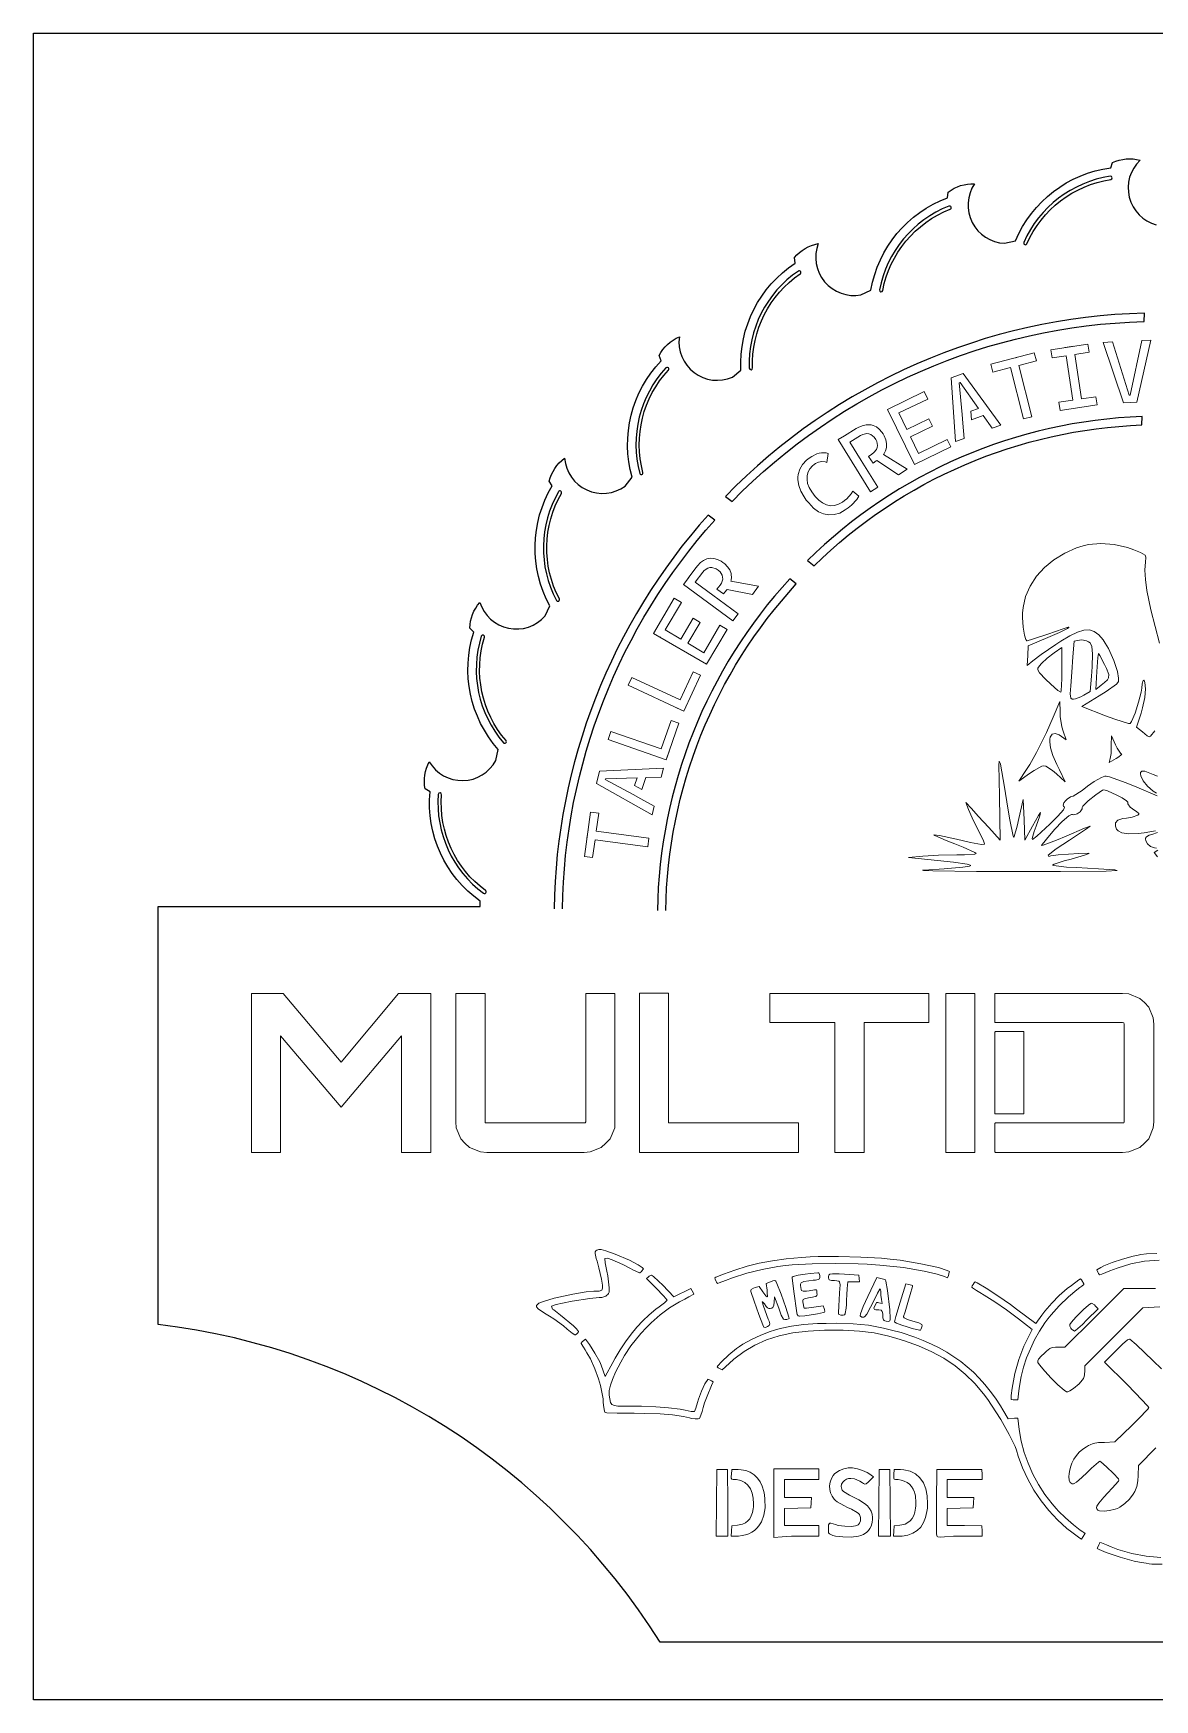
# Model space of a CAD drawing. Header units: millimetres. Extents: x 828 to 2142, y 416 to 1413.
# Drawn here: x 828 to 1498, y 416 to 1413 of the extents above; entities that cross this region are included whole.
import ezdxf

# ---------------------------------------------------------------- set-up
doc = ezdxf.new("R2010")
doc.units = ezdxf.units.MM
for name, color, linetype in [('Layer1', 7, 'Continuous'), ('Layer2', 7, 'Continuous'), ('Layer3', 7, 'Continuous'), ('Layer6', 7, 'Continuous')]:
    doc.layers.add(name, color=color, linetype=linetype)

msp = doc.modelspace()

# ---------------------------------------------------------------- linework, layer by layer
msp.add_lwpolyline([(1802.55, 450.55), (1202.55, 450.55, 0.226595), (902.55, 640.55), (902.55, 890.55), (1094.96, 890.55), (1094.96, 893.74, -0.266628), (1065.07, 958.99), (1062.17, 960.79, -0.172872), (1064.59, 977.07, 0.584171), (1104.46, 977.87), (1105.89, 984.36, -0.266628), (1091.27, 1054.63), (1088.85, 1057.02, -0.172872), (1094.82, 1072.35, 0.584171), (1133.87, 1064.26), (1136.71, 1070.27, -0.266628), (1138.09, 1142.03), (1136.26, 1144.9, -0.172872), (1145.5, 1158.53, 0.584171), (1181.77, 1141.95), (1185.88, 1147.17, -0.266628), (1203.19, 1216.82), (1202.04, 1220.03, -0.172872), (1214.08, 1231.26, 0.584171), (1245.75, 1207.03), (1250.92, 1211.2, -0.266628), (1283.3, 1275.26), (1282.9, 1278.64, -0.172872), (1297.13, 1286.91, 0.584171), (1322.62, 1256.24), (1328.58, 1259.16, -0.266628), (1374.41, 1314.4), (1374.76, 1317.79, -0.172872), (1390.48, 1322.68, 0.584171), (1408.5, 1287.11), (1414.97, 1288.63, -0.266628), (1471.94, 1332.29), (1473.04, 1335.51, -0.172872), (1489.45, 1336.78, 0.584171), (1499.1, 1298.09)], format="xyb")
for points in [[(1421.81, 1286.84, -0.258539), (1471.89, 1325.21, 1), (1471.59, 1327.19, 0.258539), (1419.98, 1287.63, 1)], [(1335.66, 1258.93, -0.258539), (1375.93, 1307.49, 1), (1375.21, 1309.35, 0.258539), (1333.69, 1259.3, 1)], [(1257.87, 1212.56, -0.258539), (1286.33, 1268.86, 1), (1285.2, 1270.52, 0.258539), (1255.87, 1212.48, 1)], [(1192.35, 1150.04, -0.258539), (1207.57, 1211.26, 1), (1206.1, 1212.62, 0.258539), (1190.41, 1149.52, 1)], [(1142.38, 1074.5, -0.258539), (1143.6, 1137.58, 1), (1141.87, 1138.58, 0.258539), (1140.61, 1073.57, 1)], [(1110.48, 989.75, -0.258539), (1097.63, 1051.51, 1), (1095.72, 1052.1, 0.258539), (1108.96, 988.44, 1)], [(1098.23, 900.01, -0.258539), (1071.96, 957.37, 1), (1069.97, 957.52, 0.258539), (1097.04, 898.4, 1)]]:
    msp.add_lwpolyline(points, format="xyb", close=True)
at = {"layer": 'Layer1'}
msp.add_lwpolyline([(827.99, 1412.68), (2142.23, 1412.68), (2142.23, 416.18), (827.99, 416.18)], close=True, dxfattribs=at)
for points in [[(1241.6, 1135.73), (1245.56, 1132.63, -0.195381), (1491.9, 1240.33), (1492.01, 1245.33, 0.195949)], [(1294.57, 1094.3, -0.186795), (1490.5, 1178.48), (1490.62, 1183.49, 0.187621), (1290.6, 1097.41)]]:
    msp.add_lwpolyline(points, format="xyb", close=True, dxfattribs=at)
for points in [[(1144.17, 889.05, -0.18047), (1235.2, 1121.55), (1231.25, 1124.63, 0.180232), (1139.17, 889.13)], [(1205.94, 888.06, -0.184071), (1283.99, 1083.39), (1280.04, 1086.48, 0.183724), (1200.94, 888.14)]]:
    msp.add_lwpolyline(points, format="xyb", dxfattribs=at)
at = {"layer": 'Layer1', "lineweight": 0}
for points in [[(1011.89, 797.4), (1011.89, 797.4), (977.25, 838.48), (958.45, 838.48), (958.45, 743.47), (975.77, 743.47), (975.77, 813.24), (1011.89, 770.44), (1048.01, 813.24), (1048.01, 743.47), (1065.58, 743.47), (1065.58, 838.48), (1046.28, 838.48)], [(1158.11, 761.78), (1158.11, 761.78), (1157.86, 761.04), (1157.12, 761.04), (1098.98, 761.04), (1097.99, 761.04), (1097.99, 761.78), (1097.99, 838.48), (1080.42, 838.48), (1080.42, 761.78), (1080.67, 758.07), (1083.39, 751.63), (1085.86, 748.91), (1088.59, 746.44), (1095.27, 743.72), (1098.98, 743.47), (1157.12, 743.47), (1160.83, 743.72), (1167.26, 746.44), (1170.23, 748.91), (1172.7, 751.63), (1175.43, 758.07), (1175.43, 761.78), (1175.43, 838.48), (1158.11, 838.48)], [(1190.27, 743.47), (1190.27, 743.47), (1285.28, 743.47), (1285.28, 761.04), (1207.59, 761.04), (1207.59, 838.72), (1190.27, 838.72)], [(1268.21, 838.48), (1268.21, 838.48), (1268.21, 821.16), (1307.05, 821.16), (1307.05, 743.47), (1324.62, 743.47), (1324.62, 821.16), (1363.21, 821.16), (1363.21, 838.48)], [(1373.36, 743.47), (1373.36, 743.47), (1390.67, 743.47), (1390.67, 838.48), (1373.36, 838.48)]]:
    msp.add_lwpolyline(points, close=True, dxfattribs=at)
for points in [[(1479.99, 761.78), (1479.99, 820.17), (1479.74, 820.91), (1479, 821.16), (1403.05, 821.16, -0.414214), (1402.55, 821.66), (1402.55, 837.98, -0.414214), (1403.05, 838.48), (1479, 838.48), (1482.71, 838.23), (1489.39, 835.51), (1492.11, 833.03), (1494.59, 830.31), (1497.31, 823.88), (1497.56, 820.17), (1497.56, 761.78), (1497.31, 758.07), (1494.59, 751.63), (1492.11, 748.91), (1489.39, 746.44), (1482.71, 743.72), (1479, 743.47), (1403.05, 743.47, -0.414214), (1402.55, 743.97), (1402.55, 760.54, -0.414214), (1403.05, 761.04), (1479, 761.04), (1479.74, 761.04)], [(1419.87, 766.54), (1403.05, 766.54, -0.414214), (1402.55, 767.04), (1402.55, 815.16, -0.414214), (1403.05, 815.66), (1419.87, 815.66)]]:
    msp.add_lwpolyline(points, format="xyb", close=True, dxfattribs=at)
at = {"layer": 'Layer2', "color": 7, "lineweight": 0}
for points in [[(1501.12, 1048.01), (1495.8, 1067.98), (1493.5, 1079.53), (1492.69, 1086.08), (1492.36, 1091.72), (1492.6, 1096.64), (1492.93, 1098.93), (1492.93, 1099.5), (1492.44, 1100.57), (1489.74, 1102.2), (1485.73, 1103.84), (1481.88, 1105.23), (1473.94, 1107.03), (1466, 1107.61), (1458.63, 1107.03), (1455.36, 1106.21), (1451.51, 1104.99), (1444.39, 1101.88), (1437.92, 1097.86), (1432.27, 1093.2), (1427.6, 1087.96), (1423.76, 1082.15), (1421.05, 1075.93), (1419.5, 1069.29), (1419.17, 1065.94), (1419.17, 1063.24), (1419.5, 1057.59), (1420.32, 1052.68), (1421.14, 1050.22), (1421.71, 1049.4), (1421.95, 1049.32), (1425.15, 1050.3), (1434.32, 1053.41), (1443.4, 1056.61), (1446.51, 1057.51), (1446.76, 1057.51), (1446.84, 1057.34), (1446.1, 1056.77), (1441.19, 1054.4), (1434.23, 1051.37), (1422.61, 1046.37), (1422.28, 1040.56), (1422.04, 1034.67), (1425.39, 1037.45), (1430.31, 1041.13), (1439.06, 1047.11), (1442.09, 1049.16), (1447.5, 1052.43), (1452, 1054.56), (1455.85, 1055.7), (1459.2, 1055.87), (1462.07, 1054.89), (1464.77, 1052.92), (1467.31, 1049.97), (1468.54, 1048.01), (1470.5, 1044.74), (1473.77, 1037.69), (1475.99, 1030.98), (1476.56, 1026.97), (1476.48, 1025.09), (1476.15, 1024.43), (1475.25, 1023.45), (1469.11, 1019.11), (1464.93, 1016.49), (1454.62, 1010.11), (1468.7, 1004.62), (1474.43, 1002.49), (1482.45, 999.96), (1483.52, 999.96), (1484.34, 1001.1), (1486.46, 1006.18), (1488.59, 1012.64), (1490.15, 1018.78), (1490.39, 1020.99), (1490.72, 1023.61), (1491.21, 1025.58), (1491.62, 1025.91), (1491.87, 1025.66), (1492.36, 1024.51), (1492.77, 1020.59), (1492.28, 1015.43), (1490.97, 1009.37), (1490.07, 1006.18), (1487.36, 997.75), (1490.8, 994.88), (1490.8, 994.88), (1493.59, 992.67), (1494.9, 992.01), (1495.63, 992.34), (1498.25, 995.62)], [(1499.64, 956.73), (1487.53, 961.89), (1481.22, 964.51), (1471.24, 968.11), (1469.19, 968.52), (1468.37, 968.44), (1466.33, 967.7), (1462.07, 965.25), (1458.06, 962.38), (1454.78, 959.92), (1449.54, 956.57), (1448.48, 956.24), (1447.82, 956.08), (1445.86, 954.77), (1444.88, 953.78), (1443.89, 952.47), (1443.4, 951.16), (1443.65, 950.43), (1443.98, 950.1), (1444.22, 949.69), (1443.65, 948.3), (1440.29, 944.45), (1435.46, 939.79), (1427.77, 932.66), (1425.07, 930.62), (1424.9, 931.11), (1426.13, 935.37), (1427.28, 938.56), (1429.49, 944.7), (1429.98, 946.66), (1428.75, 944.94), (1425.15, 938.56), (1420.56, 930.13), (1420.07, 942.32), (1419.58, 954.44), (1417.04, 943.06), (1415.98, 938.48), (1414.26, 932.34), (1413.93, 931.68), (1413.52, 932.66), (1411.64, 942.24), (1410.49, 949.36), (1408.45, 961.81), (1405.99, 975.72), (1405.25, 977.36), (1405.09, 974.99), (1405.17, 966.23), (1405.42, 956.24), (1405.91, 930.13), (1398.95, 937.82), (1392.73, 944.53), (1388.64, 949.04), (1385.28, 952.64), (1386.92, 948.55), (1389.13, 943.63), (1392.57, 936.59), (1395.68, 930.29), (1396.5, 928.08), (1396.41, 927.75), (1394.61, 927.59), (1388.06, 928.73), (1379.63, 930.7), (1369.48, 932.99), (1366.21, 933.4), (1366.78, 932.99), (1373.49, 930.04), (1378.65, 928), (1383.72, 925.95), (1390.68, 922.76), (1391.42, 922.19), (1390.76, 921.86), (1384.54, 921.45), (1379.88, 921.37), (1368.99, 921.12), (1359.66, 920.55), (1350.98, 919.89), (1368.42, 918.01), (1377.99, 916.95), (1386.1, 915.8), (1387.9, 915.31), (1388.23, 914.98), (1387.41, 914.57), (1383.56, 914), (1372.43, 913.02), (1360.23, 912.2), (1360.23, 912.2), (1359.33, 912.2), (1359.9, 912.03), (1365.55, 911.87), (1391.67, 911.54), (1419.01, 911.54), (1441.85, 911.54), (1469.19, 911.71), (1475.74, 912.03), (1474.43, 912.36), (1464.52, 913.1), (1451.43, 913.75), (1445.45, 914.08), (1437.67, 914.98), (1437.1, 915.31), (1438.08, 915.8), (1444.06, 917.76), (1448.23, 918.91), (1456.26, 921.12), (1458.96, 922.19), (1458.55, 922.35), (1452.82, 922.27), (1440.46, 921.45), (1436.2, 920.79), (1434.81, 920.47), (1434.48, 921.12), (1439.31, 924.97), (1447.17, 930.13), (1456.91, 936.51), (1459.61, 938.56), (1456.17, 937.41), (1445.2, 932.66), (1439.47, 930.21), (1431.53, 927.1), (1430.55, 927.02), (1430.88, 927.67), (1435.22, 932.99), (1438.57, 936.76), (1442.91, 941.42), (1446.76, 944.78), (1448.4, 945.52), (1448.97, 945.43), (1449.79, 945.27), (1451.75, 945.84), (1453.55, 947.15), (1454.78, 948.87), (1454.86, 949.69), (1455.19, 950.43), (1458.47, 953.62), (1463.05, 957.3), (1466.9, 960.01), (1467.72, 960.33), (1469.93, 959.6), (1475.58, 957.06), (1478.69, 955.59), (1481.39, 953.78), (1482.12, 952.88), (1482.04, 952.47), (1482.04, 951.82), (1483.52, 949.94), (1484.83, 948.95), (1487.53, 947.07), (1488.59, 946.25), (1488.76, 946.09), (1488.76, 945.76), (1488.02, 945.19), (1484.66, 943.96), (1481.31, 943.39), (1479.18, 943.06), (1476.23, 942.08), (1474.76, 940.6), (1474.68, 938.56), (1475.17, 937.33), (1475.41, 936.68), (1476.39, 935.69), (1478.44, 934.55), (1482.53, 933.89), (1488.35, 934.14), (1491.95, 934.63), (1498.66, 935.77)], [(1499.81, 968.44), (1497.27, 969.42), (1495.22, 970.32), (1492.28, 971.39), (1490.47, 971.47), (1489.74, 970.65), (1489.66, 969.91), (1489.82, 968.6), (1491.29, 965.57), (1493.91, 962.38), (1497.35, 959.43), (1499.23, 958.21)], [(1499.89, 934.79), (1496.53, 933.65), (1494.9, 933.15), (1493.26, 932.09), (1492.77, 931.35), (1492.69, 930.94), (1492.85, 929.88), (1493.91, 928), (1495.71, 926.44), (1498.01, 925.62), (1499.32, 925.46)], [(1500.13, 924.15), (1497.76, 922.84), (1499.89, 920.14)]]:
    msp.add_lwpolyline(points, dxfattribs=at)
for points in [[(1448.64, 1030.74), (1449.3, 1039.82), (1450.03, 1049.16), (1453.15, 1049.73), (1454.62, 1049.97), (1457.4, 1049.48), (1458.63, 1048.83), (1459.53, 1048.17), (1460.68, 1045.96), (1461.09, 1041.62), (1460.76, 1033.93), (1460.35, 1028.2), (1459.69, 1019.03), (1455.76, 1016.82), (1454.13, 1015.92), (1450.77, 1014.69), (1449.71, 1014.53), (1448.89, 1014.53), (1447.99, 1015.02), (1447.66, 1017.64), (1448.07, 1022.47)], [(1432.92, 1026.48), (1429.24, 1030.25), (1428.26, 1031.96), (1428.34, 1032.95), (1429.24, 1034.42), (1430.47, 1035.73), (1433.91, 1038.92), (1438.08, 1042.12), (1442.58, 1045.39), (1442.58, 1032.05), (1442.58, 1026.64), (1442.26, 1019.44), (1442.01, 1018.62), (1440.37, 1019.77), (1436.2, 1023.53)], [(1464.2, 1039.33), (1464.52, 1041.87), (1465.42, 1040.56), (1468.13, 1035.32), (1469.44, 1032.78), (1470.75, 1029.18), (1470.58, 1027.3), (1469.93, 1026.15), (1468.13, 1024.43), (1466.24, 1022.88), (1462.97, 1020.34), (1463.62, 1030.98)], [(1423.51, 975.48), (1427.52, 982.6), (1433.58, 994.63), (1437.59, 1003.8), (1441.52, 1013.05), (1441.6, 1006.91), (1441.68, 1004.13), (1442.75, 997.91), (1443.4, 995.45), (1445.29, 990.21), (1442.5, 992.26), (1441.11, 993.16), (1438.74, 993.98), (1436.94, 993.57), (1435.79, 991.85), (1435.54, 990.54), (1435.46, 988.99), (1435.95, 985.3), (1437.35, 980.8), (1439.64, 975.4), (1441.19, 972.2), (1444.71, 965.16), (1439.47, 969.91), (1437.18, 971.79), (1433.09, 974.41), (1431.94, 974.66), (1430.71, 974.41), (1426.05, 971.88), (1423.35, 970.08), (1417.04, 965.49), (1421.46, 972.37)], [(1471.65, 979), (1471.65, 979), (1470.99, 976.71), (1475.17, 979), (1476.8, 979.98), (1478.2, 981.13), (1478.44, 981.54), (1478.28, 981.7), (1477.7, 982.11), (1475.74, 985.22), (1474.76, 987.27), (1472.3, 992.59), (1472.22, 986.94), (1472.14, 982.03)]]:
    msp.add_lwpolyline(points, close=True, dxfattribs=at)
at = {"layer": 'Layer3', "color": 7, "lineweight": 0}
for points in [[(1462.95, 1195.37), (1463.71, 1190.49), (1441.65, 1187.14), (1440.89, 1192.02), (1449.34, 1193.3), (1445.29, 1219.85), (1436.88, 1218.57), (1436.12, 1223.46), (1458.18, 1226.73), (1458.94, 1221.92), (1450.41, 1220.63), (1454.46, 1194.08)], [(1479.46, 1191.72), (1479.46, 1191.72), (1487.46, 1192.11), (1495.95, 1229.25), (1490.48, 1229.01), (1483.48, 1196.33), (1483.01, 1196.3), (1472.89, 1228.14), (1467.34, 1227.82)], [(1424.78, 1183.29), (1419.77, 1182.05), (1411.92, 1212.77), (1401.37, 1210.07), (1400.21, 1214.85), (1426.22, 1221.53), (1427.45, 1216.75), (1416.94, 1214.06)], [(1383.08, 1184.71), (1383.54, 1179.6), (1384.36, 1170.37), (1379.22, 1168.56), (1376.61, 1206.64), (1383.61, 1209.19), (1406.15, 1178.39), (1401.09, 1176.51), (1395.75, 1184.1), (1388.75, 1181.63), (1388.29, 1186.73), (1392.83, 1188.25), (1381.86, 1203.85), (1381.39, 1203.66)], [(1322.82, 1157.23), (1332.66, 1141.18), (1328.29, 1138.46), (1309.06, 1169.69), (1312.76, 1171.96), (1312.74, 1171.98), (1319.81, 1176.28), (1321.04, 1176.99), (1323.36, 1178), (1325.64, 1178.53), (1327.78, 1178.57), (1328.82, 1178.48), (1329.87, 1178.22), (1331.83, 1177.3), (1333.5, 1175.97), (1335.11, 1174.15), (1335.81, 1173.08), (1336.51, 1171.93), (1337.44, 1169.6), (1337.89, 1167.4), (1337.86, 1165.17), (1337.6, 1164.12), (1337.35, 1163.07), (1336.35, 1161.11), (1336.06, 1160.77), (1350.31, 1151.99), (1345.02, 1148.74), (1332.08, 1157.15), (1331.74, 1156.95), (1329.83, 1155.56), (1327.09, 1159.65), (1329.12, 1161.08), (1330.34, 1161.95), (1331.97, 1163.87), (1332.38, 1165.01), (1332.56, 1166.13), (1332.1, 1168.57), (1331.47, 1169.81), (1330.6, 1171.11), (1328.52, 1172.73), (1327.38, 1173.15), (1326.18, 1173.31), (1323.66, 1172.85), (1322.35, 1172.14), (1316.07, 1168.25)], [(1314.99, 1128.91), (1314.99, 1128.91), (1316.88, 1130.45), (1320.1, 1133.98), (1321.41, 1135.96), (1317.74, 1138.93), (1316.73, 1137.2), (1314.27, 1134.35), (1312.75, 1133.23), (1311.53, 1132.29), (1309.14, 1131.03), (1306.72, 1130.34), (1304.34, 1130.2), (1302.01, 1130.7), (1299.71, 1131.84), (1297.47, 1133.45), (1295.27, 1135.79), (1294.16, 1137.16), (1293.21, 1138.45), (1291.71, 1140.99), (1290.77, 1143.48), (1290.39, 1145.92), (1290.4, 1147.11), (1290.49, 1148.23), (1291.08, 1150.41), (1292.08, 1152.3), (1293.65, 1154.06), (1294.56, 1154.83), (1295.4, 1155.35), (1297.26, 1156.17), (1298.21, 1156.39), (1299.23, 1156.53), (1301.23, 1156.33), (1302.28, 1155.99), (1303, 1161.36), (1301.79, 1161.76), (1299.08, 1161.84), (1297.66, 1161.6), (1296.18, 1161.12), (1293.17, 1159.59), (1291.64, 1158.55), (1290.12, 1157.35), (1287.73, 1154.75), (1286.06, 1151.95), (1285.13, 1148.87), (1284.98, 1147.27), (1284.92, 1145.6), (1285.43, 1142.29), (1286.67, 1138.87), (1288.62, 1135.4), (1289.92, 1133.57), (1291.37, 1131.83), (1294.25, 1128.81), (1297.24, 1126.6), (1300.33, 1125.27), (1303.47, 1124.66), (1306.64, 1124.85), (1309.92, 1125.83), (1313.23, 1127.69)], [(1186.54, 957.39), (1190.97, 954.98), (1199.11, 950.55), (1197.87, 945.31), (1164.65, 964.13), (1166.4, 971.36), (1204.55, 973.15), (1203.31, 967.92), (1194.03, 967.64), (1191.7, 960.51), (1187.26, 962.92), (1188.97, 967.48), (1169.94, 966.9), (1169.84, 966.49)], [(1195.9, 931.31), (1195.19, 926.24), (1163.69, 930.46), (1162.22, 919.75), (1157.39, 920.41), (1160.97, 946.99), (1165.88, 946.34), (1164.4, 935.6)]]:
    msp.add_lwpolyline(points, close=True, dxfattribs=at)
for points in [[(1413.21, 1218.19), (1415.72, 1218.85), (1415.72, 1218.83)], [(1444.55, 1224.71), (1444.55, 1224.74), (1449.67, 1225.52), (1449.68, 1225.47)], [(1354.53, 1154.81), (1338.54, 1187.82), (1360.42, 1198.39), (1362.58, 1193.98), (1345.32, 1185.64), (1350.11, 1175.76), (1363.11, 1182.09), (1365.28, 1177.69), (1352.24, 1171.37), (1357.03, 1161.47), (1374.24, 1169.78), (1376.41, 1165.38), (1354.53, 1154.81), (1352.36, 1159.21), (1352.39, 1159.22)], [(1219.14, 1086.58), (1219.13, 1086.58), (1224.09, 1093.24), (1224.9, 1094.32), (1226.71, 1096.19), (1228.6, 1097.51), (1230.57, 1098.35), (1231.65, 1098.59), (1232.67, 1098.74), (1234.77, 1098.65), (1236.86, 1098.07), (1239.02, 1097.02), (1240.09, 1096.29), (1241.18, 1095.41), (1242.88, 1093.65), (1244.2, 1091.76), (1244.98, 1089.71), (1245.13, 1088.69), (1245.21, 1087.58), (1245.05, 1085.39), (1244.92, 1084.98), (1261.47, 1082.17), (1257.8, 1077.14), (1242.6, 1080.13), (1242.34, 1079.78), (1240.42, 1077.42), (1236.49, 1080.33), (1238.39, 1082.65), (1239.25, 1083.9), (1240.02, 1086.34), (1239.93, 1087.45), (1239.68, 1088.62), (1238.42, 1090.68), (1237.33, 1091.56), (1235.99, 1092.49), (1233.48, 1093.25), (1232.29, 1093.15), (1231.04, 1092.89), (1228.92, 1091.46), (1228.04, 1090.37), (1223.59, 1084.4), (1234, 1076.68), (1249.15, 1065.46), (1249.15, 1065.46), (1246.07, 1061.32), (1216.59, 1083.09), (1219.67, 1087.3)], [(1242.65, 1056.17), (1230.33, 1035.46), (1198.59, 1053.84), (1211.05, 1074.9), (1215.27, 1072.39), (1205.56, 1055.98), (1214.97, 1050.38), (1222.35, 1062.84), (1226.57, 1060.32), (1219.16, 1047.89), (1228.64, 1042.25), (1238.36, 1058.67), (1242.65, 1056.17)], [(1237.93, 1073.78), (1237.89, 1073.73)], [(1201.33, 1058.49), (1201.34, 1058.48)], [(1202.92, 1051.51), (1202.91, 1051.5)], [(1212.34, 1009.41), (1216.73, 1007.33), (1183.51, 1022.85), (1185.72, 1027.5), (1214.51, 1014.11), (1222.3, 1030.94), (1226.74, 1028.82), (1216.73, 1007.33), (1226.74, 1028.82)], [(1201.57, 979.86), (1206.14, 978.2), (1171.5, 990.31), (1173.2, 995.13), (1203.26, 984.72), (1209.24, 1001.8)], [(1207.86, 983.12), (1207.91, 983.11), (1206.14, 978.2), (1213.84, 1000.2), (1209.24, 1001.8), (1203.26, 984.72)], [(1158.83, 931.11), (1158.8, 931.12), (1159.49, 936.27), (1159.53, 936.27)]]:
    msp.add_lwpolyline(points, dxfattribs=at)
at = {"layer": 'Layer6', "color": 7, "lineweight": 0}
for points in [[(1147.08, 637.79), (1144.81, 639.75), (1139.07, 643.99), (1136.53, 645.55), (1133.49, 647.37), (1129.79, 649.98), (1128.78, 651.16), (1128.67, 651.54), (1128.79, 651.93), (1129.31, 652.57), (1129.67, 652.98), (1130.15, 653.31), (1132.81, 654.37), (1139.27, 656.29), (1150.44, 658.73), (1158.46, 659.99), (1162.89, 660.45), (1164.59, 660.5), (1166.2, 660.55), (1167.71, 661.14), (1168.1, 662.3), (1168.17, 662.91), (1168.06, 664.12), (1167.54, 667.7), (1166.04, 674.51), (1164.96, 678.37), (1164.46, 680.09), (1163.76, 683.03), (1163.68, 683.68), (1163.7, 683.91), (1164.08, 684.54), (1164.83, 685.04), (1166.06, 685.38), (1166.68, 685.42), (1167.45, 685.34), (1170.09, 684.65), (1175.69, 682.63), (1184.26, 678.93), (1189.5, 676.16), (1191.79, 674.7), (1192.29, 674.23), (1192.49, 674), (1192.57, 673.87), (1192.5, 673.58), (1191.89, 672.76), (1191.37, 672.2), (1190.39, 671.47), (1190.35, 671.46), (1189.96, 671.54), (1186.67, 673.07), (1184.49, 674.23), (1180.27, 676.4), (1173.98, 679.18), (1171.05, 680.25), (1169.5, 680.03), (1169.75, 677.45), (1170.68, 672.44), (1171.24, 669.7), (1171.99, 664.31), (1172.09, 662.52), (1172.14, 661.4), (1172.05, 659.95), (1171.79, 659.17), (1171.25, 658.47), (1170.79, 658.1), (1170.08, 657.56), (1168.41, 656.81), (1167.72, 656.77), (1166.11, 656.67), (1160.55, 656.05), (1150.04, 654.51), (1144.34, 653.38), (1140.46, 652.55), (1137.67, 651.43), (1138.36, 649.7), (1139.06, 649.24), (1143.1, 646.2), (1150.86, 639.82), (1152.62, 638.01), (1153.2, 637.25), (1153.72, 636.28), (1153.65, 635.8), (1152.87, 634.98), (1152.09, 634.43), (1151.87, 634.28), (1151.6, 634.27), (1149.94, 635.33)], [(1235.91, 666.73), (1235.51, 667.62), (1235.36, 668.44), (1235.36, 668.47), (1235.89, 668.84), (1240.47, 670.73), (1247.27, 673.11), (1254.54, 675.35), (1257.73, 676.21), (1261.78, 677.17), (1269.7, 678.69), (1277.92, 679.86), (1287.03, 680.68), (1292.21, 680.98), (1297.03, 681.13), (1309.21, 681.18), (1322.52, 680.83), (1334.99, 680.11), (1340.13, 679.61), (1346.02, 678.95), (1358.33, 676.91), (1369.04, 674.53), (1374.23, 672.88), (1375.49, 672.25), (1375.42, 671.81), (1374.92, 669.83), (1374.62, 668.8), (1374.43, 668.54), (1372.53, 669.24), (1368.08, 670.58), (1360.3, 672.49), (1347.98, 674.54), (1333.88, 676.08), (1326.3, 676.59), (1321.01, 676.9), (1307.54, 677.05), (1293.41, 676.85), (1281.46, 676.29), (1277.49, 675.87), (1272.95, 675.25), (1263.65, 673.51), (1254.5, 671.19), (1245.76, 668.42), (1241.64, 666.82), (1237.96, 665.41), (1236.92, 665.13), (1236.31, 665.92)], [(1220.05, 584.67), (1216.6, 585.45), (1209.99, 586.53), (1202.57, 587.15), (1193.08, 587.41), (1187.04, 587.46), (1177, 587.51), (1170.81, 587.81), (1169.6, 588.16), (1169.41, 588.63), (1168.77, 592.11), (1168.57, 594.35), (1168.47, 596.17), (1167.84, 600.03), (1166.96, 604.02), (1165.82, 608.06), (1163.65, 614.12), (1160.91, 619.97), (1158.83, 623.65), (1157.74, 625.36), (1156.74, 626.92), (1155.45, 629.21), (1155.42, 629.35), (1156.01, 630.12), (1157.11, 631.13), (1157.96, 631.68), (1158.54, 631.07), (1160.47, 628.49), (1163.65, 623.4), (1166.47, 618.21), (1167.31, 616.18), (1169.81, 609.42), (1174.28, 617.76), (1175.7, 620.4), (1178.69, 625.46), (1181.88, 630.22), (1185.22, 634.72), (1188.71, 638.87), (1192.35, 642.76), (1196.13, 646.34), (1200.07, 649.63), (1202.09, 651.14), (1205.23, 653.49), (1206.76, 655.12), (1204.8, 657.51), (1199.96, 662.5), (1194.53, 667.98), (1195.5, 668.81), (1196.14, 669.35), (1197.43, 670.04), (1197.51, 670.06), (1198.62, 669.25), (1201.67, 666.54), (1204.15, 664.02), (1210.83, 657.17), (1214.29, 658.81), (1216.95, 660.14), (1219.4, 661.31), (1220.93, 662.08), (1221.77, 660.64), (1222.75, 658.89), (1222.79, 658.76), (1219.76, 657.01), (1217.28, 655.75), (1214.13, 654.15), (1208.29, 650.58), (1202.7, 646.39), (1197.23, 641.59), (1194.49, 638.79), (1191.04, 635.13), (1185.05, 627.81), (1181.28, 622.02), (1179.01, 618.09), (1175.91, 611.95), (1174.15, 607.61), (1172.95, 604.32), (1172.15, 601.1), (1172.09, 599.24), (1172.2, 598.29), (1172.46, 596.12), (1172.87, 593.86), (1173.79, 592.64), (1175.28, 592.02), (1177.36, 591.74), (1181.93, 591.69), (1186.78, 591.74), (1191.41, 591.69), (1200.01, 591.38), (1207.67, 590.78), (1214.56, 589.86), (1217.65, 589.26), (1221.22, 588.57), (1223.17, 588.57), (1223.89, 590.42), (1224.93, 593.83), (1225.58, 595.94), (1227.39, 600.68), (1229.4, 604.99), (1231.01, 607.68), (1231.18, 607.81), (1231.74, 607.71), (1233.39, 606.94), (1234.26, 606.35), (1233.37, 604.01), (1232.46, 602.04), (1231.42, 599.71), (1229.2, 593.67), (1228.37, 590.93), (1227.66, 588.44), (1226.42, 584.82), (1226.17, 584.35), (1226.16, 584.34), (1225.26, 584.09), (1223.62, 584.09), (1221.34, 584.38)], [(1284.35, 647.6), (1282.46, 660.27), (1281.44, 668.49), (1281.49, 668.8), (1282.15, 669.31), (1285.06, 670.03), (1289.2, 670.59), (1292.32, 671), (1296.81, 671.41), (1297.48, 671.36), (1297.73, 671.1), (1297.99, 669.93), (1298.04, 669.21), (1298.04, 668.6), (1297.83, 667.83), (1297.02, 667.42), (1295.38, 667.12), (1294.05, 666.96), (1291.55, 666.66), (1288.43, 666.2), (1287.26, 665.74), (1286.8, 665.38), (1286.54, 664.56), (1286.54, 663.8), (1286.6, 662.62), (1286.85, 661.45), (1287.16, 660.88), (1288.03, 660.47), (1290.12, 660.53), (1291.7, 660.73), (1294.92, 661.19), (1295.99, 661.19), (1296.15, 660.63), (1296.3, 659.2), (1296.35, 658.64), (1296.2, 657.82), (1295.64, 657.36), (1294.51, 657), (1293.59, 656.85), (1291.35, 656.44), (1288.79, 655.88), (1288.03, 655.42), (1287.82, 654.96), (1287.92, 654.04), (1288.08, 653.02), (1288.49, 650.92), (1288.69, 650.21), (1290.07, 650.31), (1294.46, 650.92), (1300.08, 651.74), (1300.69, 650.11), (1300.9, 649.44), (1300.95, 648.32), (1300.75, 648.01), (1300.23, 647.76), (1296.56, 646.99), (1289, 645.76), (1285.93, 645.56), (1285.63, 645.56), (1285.11, 645.76), (1284.55, 646.58)], [(1309.28, 646.68), (1309.22, 647.35), (1309.33, 651.94), (1309.53, 655.16), (1309.89, 659.4), (1310.14, 664.36), (1309.84, 665.99), (1309.38, 666.45), (1308.15, 666.71), (1306.82, 666.76), (1304.99, 666.86), (1303.71, 667.32), (1303.35, 667.83), (1303.3, 668.19), (1303.2, 669.21), (1303.5, 670.13), (1304.07, 670.59), (1305.6, 670.9), (1309.63, 670.84), (1312.8, 670.64), (1321.33, 670.13), (1321.54, 668.04), (1321.74, 665.99), (1318.27, 665.99), (1314.84, 665.99), (1314.44, 662.06), (1314.08, 658.33), (1314.03, 655.11), (1313.92, 652.1), (1313.62, 649.13), (1313.46, 648.22), (1313.16, 646.99), (1312.75, 646.38), (1311.98, 646.17), (1311.42, 646.17), (1310.66, 646.22), (1309.53, 646.48)], [(1336.81, 642.8), (1336.55, 642.9), (1336.09, 643.26), (1335.74, 644.44), (1335.74, 645.81), (1335.69, 646.84), (1335.38, 648.27), (1334.61, 649.03), (1333.23, 649.34), (1332.26, 649.39), (1331.55, 649.39), (1330.68, 649.59), (1330.32, 650.21), (1331.91, 653.63), (1332.72, 653.63), (1333.34, 653.48), (1335.28, 653.07), (1334.87, 655.52), (1334.51, 658.02), (1334.41, 660.53), (1334.36, 661.34), (1334.15, 661.8), (1333.9, 661.65), (1332.57, 659.35), (1329.96, 653.99), (1328.38, 650.82), (1326.18, 646.73), (1325.01, 645.3), (1324.29, 644.9), (1323.22, 645), (1322.35, 645.51), (1322.1, 645.71), (1322.25, 646.99), (1323.99, 651.28), (1326.8, 657.31), (1332.16, 668.55), (1334.41, 668.14), (1335.38, 667.93), (1336.91, 667.42), (1337.27, 667.17), (1337.58, 666.4), (1338.39, 660.93), (1339.82, 649.24), (1340.13, 644.08), (1340.13, 643.46), (1339.87, 642.7), (1339.11, 642.39), (1337.78, 642.55)], [(1412.37, 595.62), (1412.34, 596.95), (1412.43, 598.1), (1412.99, 602.49), (1414.66, 611.26), (1417.04, 619.65), (1420.02, 627.6), (1421.74, 631.23), (1424.85, 637.63), (1420.33, 641.14), (1416.74, 643.9), (1409.52, 649.28), (1402.55, 654.15), (1396.33, 658.16), (1393.71, 659.7), (1391.63, 660.92), (1389.28, 662.41), (1388.88, 662.9), (1388.87, 662.95), (1389.11, 663.62), (1389.61, 664.44), (1390.24, 665.44), (1390.83, 665.96), (1390.94, 665.99), (1392.17, 665.41), (1397.37, 662.33), (1404.34, 657.76), (1411.93, 652.46), (1415.54, 649.76), (1427.13, 641.08), (1430.78, 646.14), (1432.6, 648.5), (1436.64, 653.21), (1441.14, 657.81), (1445.95, 662), (1448.37, 663.92), (1452.92, 667.31), (1453.86, 667.9), (1454.33, 667.27), (1455.79, 664.84), (1455.92, 664.48), (1454.63, 663.43), (1453.48, 662.68), (1451.59, 661.37), (1446.57, 657.07), (1441.11, 651.67), (1436.21, 646.31), (1434.4, 643.97), (1432.58, 641.53), (1429.33, 636.47), (1426.39, 631.31), (1423.86, 626.04), (1421.64, 620.62), (1419.83, 615.09), (1418.38, 609.45), (1417.35, 603.73), (1416.93, 600.79), (1416.32, 595.48), (1414.55, 595.48), (1413.54, 595.48)], [(1264.58, 639.02), (1264.02, 640.25), (1261.57, 646.58), (1258.81, 654.4), (1256.87, 660.27), (1256.76, 661.09), (1256.97, 661.45), (1258.45, 662.26), (1259.37, 662.62), (1261.72, 663.34), (1263.97, 660.17), (1265.81, 657.72), (1266.57, 657.05), (1266.67, 657.26), (1266.62, 659.45), (1266.47, 661.09), (1266.06, 665.12), (1268.62, 666.15), (1269.94, 666.6), (1271.07, 666.76), (1271.53, 666.6), (1271.68, 666.4), (1272.34, 665.12), (1274.85, 658.69), (1277.71, 650.77), (1279.55, 644.9), (1279.65, 644.13), (1279.39, 643.92), (1278.27, 643.57), (1277.61, 643.46), (1277.15, 643.46), (1276.33, 643.82), (1275, 646.17), (1273.47, 650.21), (1270.91, 657.15), (1270.71, 653.89), (1270.56, 652.05), (1270.05, 650.77), (1269.38, 650.36), (1268.87, 650.26), (1268.41, 650.11), (1267.64, 650.11), (1266.67, 650.57), (1266.06, 651.33), (1264.89, 652.97), (1263.86, 654.14), (1263.61, 654.19), (1264.38, 651.43), (1267.24, 643.82), (1267.7, 642.6), (1268.1, 640.96), (1267.85, 639.94), (1266.83, 639.28), (1265.96, 638.97), (1265.5, 638.82), (1264.78, 638.87), (1264.58, 639.02)], [(1350.24, 639.07), (1347.03, 640.09), (1343.86, 641.37), (1342.84, 641.98), (1342.73, 642.19), (1343.5, 645.25), (1346.05, 653.89), (1349.37, 664.82), (1351.26, 664.41), (1352.8, 664.05), (1353.41, 663.8), (1353.36, 663.23), (1352.08, 658.43), (1351.06, 655.01), (1348.97, 648.16), (1348.1, 645.41), (1348.05, 645.1), (1348.46, 644.54), (1350.5, 643.57), (1353.61, 642.6), (1357.14, 641.52), (1358.98, 640.55), (1359.13, 639.74), (1359.03, 639.23), (1358.62, 637.85), (1358.16, 637.18), (1357.6, 637.18), (1353.26, 638.2)], [(1448.52, 637.74), (1448.06, 638.31), (1447.5, 639.63), (1447.45, 640.2), (1447.55, 640.55), (1448.47, 641.93), (1451.08, 644.95), (1455.68, 649.54), (1458.64, 652.15), (1460.02, 653.12), (1460.32, 653.22), (1460.78, 653.12), (1462.11, 652.25), (1462.78, 651.59), (1464.31, 649.95), (1457.67, 643.26), (1454.96, 640.6), (1450.92, 636.98), (1450.26, 636.62), (1449.95, 636.67), (1448.98, 637.28)], [(1448.68, 516.3), (1445.75, 518.62), (1440.13, 523.73), (1434.98, 529.24), (1430.28, 535.15), (1426.03, 541.42), (1422.34, 547.99), (1419.16, 554.76), (1416.58, 561.79), (1415.56, 565.42), (1414.76, 567.55), (1411.2, 574.77), (1406.12, 583.7), (1400.73, 592.37), (1398.36, 595.77), (1395.93, 599.13), (1390.66, 605.28), (1384.98, 610.8), (1378.83, 615.82), (1372.17, 620.31), (1364.94, 624.29), (1357.1, 627.79), (1348.66, 630.83), (1344.14, 632.17), (1339.25, 633.55), (1330.44, 635.51), (1321.73, 636.65), (1312.01, 637.16), (1306.36, 637.21), (1300.92, 637.16), (1291, 636.65), (1281.99, 635.51), (1273.77, 633.81), (1266.21, 631.37), (1259.26, 628.26), (1252.83, 624.43), (1246.73, 619.82), (1243.83, 617.23), (1239.65, 613.33), (1238.15, 614.15), (1237.37, 614.61), (1236.62, 615.23), (1237.11, 615.91), (1239.34, 618.29), (1243.69, 622.39), (1248.17, 626.17), (1250.02, 627.41), (1252.12, 628.82), (1257.27, 631.64), (1262.87, 634.22), (1268.39, 636.34), (1270.89, 637.14), (1274.42, 638.1), (1281.1, 639.57), (1288.22, 640.48), (1296.71, 641.04), (1301.89, 641.19), (1307.74, 641.29), (1317.95, 640.98), (1327.12, 640.07), (1336.14, 638.4), (1340.9, 637.24), (1346.68, 635.66), (1354.76, 632.97), (1359.87, 631), (1364.78, 628.82), (1369.44, 626.49), (1373.89, 623.96), (1378.14, 621.23), (1382.23, 618.35), (1386.07, 615.22), (1389.81, 611.94), (1393.29, 608.4), (1396.68, 604.61), (1399.92, 600.61), (1403.01, 596.41), (1405.94, 591.95), (1407.36, 589.57), (1410.65, 584.13), (1414.32, 584.44), (1416.37, 584.58), (1416.73, 581.14), (1417.14, 577.67), (1418.43, 570.81), (1420.24, 564.09), (1422.56, 557.53), (1425.4, 551.13), (1428.71, 544.93), (1432.53, 538.94), (1436.86, 533.22), (1439.2, 530.47), (1440.71, 528.85), (1444.89, 524.83), (1449.57, 520.81), (1453.72, 517.55), (1455.18, 516.61), (1455.89, 516.14), (1456.53, 515.59), (1456.41, 515.29), (1454.38, 512.08), (1453.44, 512.7)], [(1236.28, 533.95), (1236.43, 553.92), (1239.6, 553.92), (1242.82, 553.92), (1242.97, 533.95), (1243.13, 514.02), (1239.6, 514.02), (1236.08, 514.02)], [(1245.17, 517.04), (1245.37, 520.05), (1248.8, 520.51), (1249.92, 520.67), (1251.86, 521.18), (1253.55, 521.99), (1254.98, 523.07), (1256.15, 524.39), (1257.07, 526.08), (1257.73, 528.02), (1258.19, 530.27), (1258.3, 531.49), (1258.4, 533.38), (1258.25, 536.76), (1257.58, 539.77), (1256.51, 542.32), (1255.03, 544.47), (1253.14, 546.1), (1250.84, 547.23), (1248.23, 547.79), (1246.75, 547.84), (1246.19, 547.84), (1245.42, 547.99), (1245.12, 548.61), (1245.12, 549.88), (1245.17, 550.85), (1245.37, 553.92), (1249.26, 553.77), (1250.94, 553.66), (1253.85, 553.15), (1256.41, 552.18), (1258.71, 550.65), (1259.83, 549.63), (1260.8, 548.66), (1262.43, 546.46), (1263.61, 543.91), (1264.48, 540.69), (1264.89, 538.65), (1265.24, 535.99), (1265.35, 530.98), (1264.63, 526.54), (1263.15, 522.61), (1261.57, 520.1), (1260.34, 518.67), (1258.91, 517.4), (1257.33, 516.27), (1255.59, 515.4), (1253.7, 514.74), (1251.71, 514.28), (1249.51, 514.02), (1248.39, 514.02), (1244.96, 514.02)], [(1270.61, 533.69), (1270.61, 554.23), (1283.99, 554.23), (1297.43, 554.23), (1297.43, 551.06), (1297.43, 547.84), (1287.21, 547.84), (1276.99, 547.84), (1276.99, 542.43), (1276.99, 537.01), (1284.96, 537.01), (1292.98, 537.01), (1292.83, 533.95), (1292.62, 530.93), (1284.81, 530.73), (1276.99, 530.57), (1276.99, 525.47), (1276.99, 520.41), (1287.21, 520.41), (1297.43, 520.41), (1297.43, 517.19), (1297.43, 514.02), (1288.89, 514.02), (1281.18, 513.92), (1275.46, 513.56), (1270.61, 513.16)], [(1305.85, 514.43), (1304.99, 514.74), (1303.86, 515.3), (1303.3, 515.97), (1303.15, 517.04), (1303.15, 517.86), (1303.15, 519.34), (1303.3, 520.77), (1303.55, 521.38), (1303.96, 521.69), (1304.63, 521.74), (1305.96, 521.43), (1307.33, 520.97), (1309.02, 520.41), (1313, 519.85), (1316.89, 519.75), (1319.29, 520.1), (1320.46, 520.51), (1320.87, 520.77), (1321.23, 521.02), (1321.74, 521.69), (1322.25, 523.07), (1322.35, 525.11), (1321.74, 526.95), (1321.18, 527.56), (1320.41, 528.12), (1316.89, 530.06), (1314.64, 531.14), (1312.39, 532.26), (1308.46, 534.51), (1307.49, 535.27), (1306.67, 536.04), (1305.34, 537.83), (1304.47, 539.82), (1303.96, 541.91), (1303.86, 544.11), (1304.22, 546.31), (1304.93, 548.35), (1306.11, 550.29), (1306.82, 551.16), (1307.59, 551.88), (1309.74, 553.2), (1312.34, 554.23), (1315, 554.79), (1316.22, 554.89), (1317.5, 554.84), (1320.51, 554.28), (1323.58, 553.31), (1326.34, 552.03), (1327.41, 551.37), (1330.02, 549.53), (1327.67, 547.13), (1326.85, 546.31), (1325.78, 545.34), (1325.01, 545.08), (1324.19, 545.44), (1323.63, 545.85), (1321.94, 546.92), (1318.67, 548.25), (1316.48, 548.5), (1315.15, 548.4), (1313.92, 547.99), (1312.85, 547.33), (1312.39, 546.92), (1311.78, 546.26), (1311.06, 544.98), (1310.81, 543.6), (1311.11, 542.12), (1311.47, 541.4), (1312.09, 540.69), (1315.71, 538.49), (1318.16, 537.27), (1321.28, 535.68), (1324.75, 533.54), (1326.49, 532.06), (1327.82, 530.52), (1328.69, 528.89), (1329.25, 527.1), (1329.45, 525.11), (1329.45, 524.04), (1329.3, 522.2), (1328.69, 519.9), (1328.02, 518.52), (1327.15, 517.29), (1326.13, 516.27), (1324.14, 514.94), (1322.51, 514.28), (1321.08, 513.87), (1316.73, 513.46), (1311.78, 513.51), (1307.39, 514.02)], [(1333.34, 533.95), (1333.49, 553.92), (1336.66, 553.92), (1339.87, 553.92), (1340.03, 533.95), (1340.18, 514.02), (1336.66, 514.02), (1333.13, 514.02)], [(1342.22, 517.04), (1342.43, 520.05), (1345.85, 520.51), (1346.97, 520.67), (1349.02, 521.18), (1350.7, 522.04), (1352.13, 523.12), (1353.31, 524.55), (1354.23, 526.28), (1354.84, 528.33), (1355.25, 530.78), (1355.35, 532.11), (1355.45, 534.1), (1355.2, 538.03), (1354.89, 539.41), (1354.64, 540.33), (1353.82, 542.07), (1352.8, 543.65), (1351.57, 544.98), (1350.14, 546.05), (1348.51, 546.92), (1346.72, 547.53), (1344.83, 547.79), (1343.81, 547.84), (1343.25, 547.84), (1342.48, 547.99), (1342.17, 548.61), (1342.17, 549.88), (1342.22, 550.85), (1342.43, 553.92), (1346.26, 553.82), (1348.3, 553.66), (1352.03, 552.8), (1355.2, 551.16), (1357.85, 548.86), (1359.95, 545.9), (1361.38, 542.32), (1362.25, 538.13), (1362.45, 533.38), (1362.3, 530.78), (1362.09, 528.79), (1361.28, 525.16), (1360.05, 522.04), (1358.31, 519.39), (1356.22, 517.29), (1353.67, 515.66), (1350.7, 514.59), (1347.33, 514.02), (1345.49, 514.02), (1342.02, 514.02)], [(1367.97, 514.08), (1367.82, 515.51), (1367.76, 526.59), (1367.76, 534.46), (1367.97, 553.92), (1381.35, 553.92), (1394.79, 553.92), (1394.99, 550.85), (1395.14, 547.84), (1384.57, 547.84), (1374.05, 547.84), (1374.05, 542.43), (1374.05, 537.01), (1382.02, 537.01), (1390.04, 537.01), (1389.88, 533.95), (1389.68, 530.93), (1381.86, 530.73), (1374.05, 530.57), (1374.05, 525.47), (1374.05, 520.41), (1384.42, 520.26), (1394.79, 520.05), (1394.99, 517.04), (1395.14, 514.02), (1386.05, 513.97), (1377.98, 513.92), (1372.62, 513.56), (1370.37, 513.41), (1368.63, 513.51), (1368.07, 513.82), (1367.97, 514.08)]]:
    msp.add_lwpolyline(points, close=True, dxfattribs=at)
for points in [[(1500.89, 679.05), (1492.12, 678.32), (1483.94, 676.77), (1475.73, 674.24), (1471.4, 672.54), (1466.59, 670.67), (1465.16, 670.24), (1464.54, 671.04), (1464.13, 671.8), (1463.51, 673.14), (1466.07, 674.62), (1467.8, 675.56), (1472.77, 677.57), (1478.9, 679.59), (1485.23, 681.37), (1488.22, 681.97), (1489.82, 682.32), (1493.21, 682.77), (1499.53, 683.07)], [(1501.19, 651.08), (1497.82, 650.87), (1491.18, 650.51), (1473.81, 633.2), (1456.39, 615.83), (1456.34, 612.97), (1456.19, 610.42), (1455.83, 608.68), (1455.68, 608.27), (1454.91, 607.15), (1452.97, 605.1), (1449.7, 602.29), (1447.45, 600.81), (1446.28, 600.25), (1445.92, 600.2), (1445.46, 600.3), (1443.98, 601.22), (1440.3, 604.54), (1436.37, 608.47), (1432.43, 612.61), (1429.27, 616.34), (1428.35, 617.87), (1428.3, 618.33), (1428.35, 618.74), (1428.81, 619.76), (1430.34, 621.7), (1432.23, 623.44), (1433.61, 624.67), (1435.45, 626.2), (1436.98, 626.86), (1438.92, 627.02), (1440.35, 627.02), (1444.54, 627.02), (1462.16, 644.59), (1479.73, 662.16), (1489.18, 662.16), (1498.63, 662.16)], [(1498.79, 566.79), (1488.47, 556.27), (1488.21, 550.29), (1488.01, 546.97), (1487.45, 543.7), (1486.73, 541.76), (1486.22, 540.69), (1485.35, 539.16), (1483.11, 536.09), (1480.35, 533.44), (1477.39, 531.29), (1475.9, 530.52), (1474.52, 530.01), (1471.2, 529.25), (1467.88, 528.89), (1465.28, 529.04), (1464.51, 529.35), (1464.15, 529.6), (1463.64, 530.22), (1463.44, 530.93), (1463.64, 531.85), (1464.72, 533.69), (1467.78, 537.32), (1470.13, 539.82), (1472.84, 542.63), (1476.47, 546.82), (1476.82, 547.48), (1476.52, 548.15), (1473.55, 551.47), (1469.42, 555.45), (1466.04, 558.36), (1465.38, 558.72), (1464.67, 558.31), (1460.48, 554.69), (1457.72, 551.98), (1454.65, 549.07), (1451.38, 546.26), (1449.95, 545.39), (1449.6, 545.29), (1448.78, 545.34), (1447.6, 546), (1447.04, 547.38), (1446.89, 549.63), (1447.04, 551.16), (1447.2, 552.54), (1447.81, 555.2), (1448.73, 557.7), (1449.9, 560.05), (1451.38, 562.19), (1453.12, 564.19), (1455.16, 565.92), (1457.41, 567.46), (1458.64, 568.12), (1459.56, 568.63), (1461.4, 569.29), (1464.67, 569.91), (1468.09, 570.06), (1474.32, 570.37), (1484.54, 580.23), (1488.57, 584.21), (1494.14, 589.98), (1494.7, 590.85), (1493.94, 591.87), (1486.73, 599.48), (1481.47, 604.85), (1468.19, 618.08), (1475.29, 625.18), (1478.92, 628.75), (1481.98, 631.31), (1483.06, 631.82), (1483.41, 631.72), (1487.04, 628.55), (1497.2, 618.89), (1502.31, 613.94)], [(1502.67, 497.15), (1496.41, 497.25), (1494.85, 497.44), (1493.03, 497.74), (1489.16, 498.41), (1485.94, 499.01), (1477.53, 501.34), (1469.21, 504.18), (1464.92, 506.03), (1463.89, 506.65), (1463.98, 507.01), (1464.76, 508.82), (1465.13, 509.64), (1465.46, 510.09), (1465.46, 510.09), (1466.31, 509.98), (1469.45, 508.75), (1472.16, 507.63), (1476.24, 506.03), (1484.61, 503.55), (1493.13, 501.9), (1501.81, 501.12)]]:
    msp.add_lwpolyline(points, dxfattribs=at)

doc.saveas('drawing.dxf')
